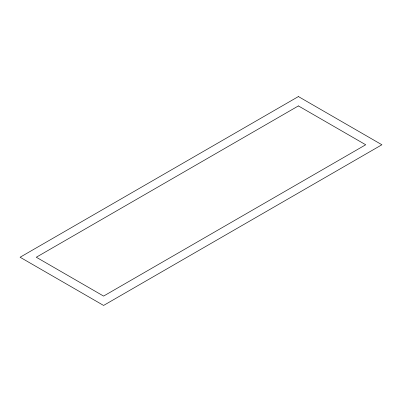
<?xml version="1.0" encoding="UTF-8"?>
<svg xmlns="http://www.w3.org/2000/svg" width="402" height="402" viewBox="0 0 402 402"><rect width="100%" height="100%" fill="white"/><g stroke="black" fill="none" stroke-linecap="round" stroke-linejoin="round"><path stroke-width="0.6" d="M298.41 96.56L20.1 257.24L103.59 305.44L381.9 144.76L298.41 96.56M298.41 105.912L36.296 257.24L103.59 296.088L365.704 144.76L298.41 105.912"/></g></svg>
